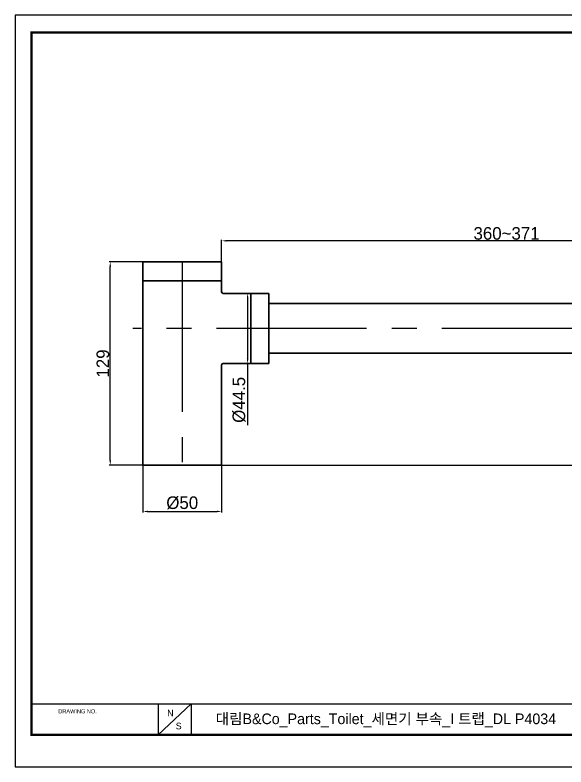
# Model space of a CAD drawing. Extents: x 0 to 651, y 0 to 477.
# Drawn here: x 0 to 349.5, y 0 to 477 of the extents above; entities that cross this region are included whole.
import ezdxf

# ---------------------------------------------------------------- set-up
doc = ezdxf.new("R2010")
doc.units = 0
doc.header["$LTSCALE"] = 10
doc.header["$MEASUREMENT"] = 0
doc.header["$PDMODE"] = 3
doc.header["$PDSIZE"] = -10
doc.linetypes.add('CENTER2', pattern=[28.575, 19.05, -3.175, 3.175, -3.175])
doc.layers.get('0').update_dxf_attribs({"linetype": 'CONTINUOUS'})
doc.layers.get('DEFPOINTS').update_dxf_attribs({"linetype": 'CONTINUOUS'})
doc.layers.add('\\M+5CAB5\\M+5CFDF', color=3, linetype='CONTINUOUS', lineweight=30)
doc.styles.add('Daelim Dimension', font='')
doc.styles.get("Standard").update_dxf_attribs({"font": ''})
doc.styles.get('Daelim Dimension').set_extended_font_data('나눔고딕')
doc.styles.get('Standard').set_extended_font_data('GulimChe')
doc.dimstyles.new('0.5', dxfattribs={"dimtxt": 1.25, "dimasz": 0.8, "dimexe": 0.6, "dimexo": 0.25, "dimgap": 0.3, "dimtad": 1, "dimdec": 1, "dimdsep": 46, "dimtxsty": 'Standard', "dimcen": 2.5, "dimadec": 0, "dimazin": 0, "dimtfac": 1, "dimtdec": 1, "dimtmove": 0, "dimatfit": 3, "dimfxl": 0, "dimarcsym": 0})

# ---------------------------------------------------------------- blocks, each defined once
blk = doc.blocks.new('*D3')
at = {"layer": '\\M+5CAB5\\M+5CFDF', "color": 0, "lineweight": -2, "transparency": 16777216}
for p, q in [((81.08, 191.19), (81.08, 161.48)), ((131.08, 191.19), (131.08, 161.48)), ((84.08, 162.08), (128.08, 162.08))]:
    blk.add_line(p, q, dxfattribs=at)
at = {"layer": '\\M+5CAB5\\M+5CFDF', "color": 0, "transparency": 16777216}
for points in [[(84.08, 162.58), (84.08, 161.58), (81.08, 162.08)], [(128.08, 162.58), (128.08, 161.58), (131.08, 162.08)]]:
    blk.add_solid(points, dxfattribs=at)
at = {"layer": 'DEFPOINTS', "color": 0, "transparency": 16777216}
for p in [(81.08, 191.44), (131.08, 191.44), (131.08, 162.08)]:
    blk.add_point(p, dxfattribs=at)
at = {"layer": '\\M+5CAB5\\M+5CFDF', "color": 7, "lineweight": -2, "transparency": 16777216, "insert": (106.08, 167.49), "char_height": 8, "attachment_point": 5, "style": 'Daelim Dimension'}
blk.add_mtext('%%C50', dxfattribs=at)
blk = doc.blocks.new('*D0')
at = {"layer": '\\M+5CAB5\\M+5CFDF', "color": 0, "lineweight": -2, "transparency": 16777216}
for p, q in [((142.23, 300.44), (148.15, 300.44)), ((147.55, 297.44), (147.55, 258.94)), ((142.23, 255.94), (148.15, 255.94)), ((147.55, 255.94), (147.55, 216.79))]:
    blk.add_line(p, q, dxfattribs=at)
at = {"layer": '\\M+5CAB5\\M+5CFDF', "color": 0, "transparency": 16777216}
for points in [[(147.05, 297.44), (148.05, 297.44), (147.55, 300.44)], [(147.05, 258.94), (148.05, 258.94), (147.55, 255.94)]]:
    blk.add_solid(points, dxfattribs=at)
at = {"layer": 'DEFPOINTS', "color": 0, "transparency": 16777216}
for p in [(141.98, 300.44), (141.98, 255.94), (147.55, 255.94)]:
    blk.add_point(p, dxfattribs=at)
at = {"layer": '\\M+5CAB5\\M+5CFDF', "color": 7, "lineweight": -2, "transparency": 16777216, "insert": (142.14, 232.88), "char_height": 8, "attachment_point": 5, "rotation": 90, "style": 'Daelim Dimension'}
blk.add_mtext('%%C44.5', dxfattribs=at)
blk = doc.blocks.new('*D2')
at = {"layer": '\\M+5CAB5\\M+5CFDF', "color": 0, "lineweight": -2, "transparency": 16777216}
for p, q in [((131.08, 320.69), (131.08, 334.37)), ((502.08, 307.19), (502.08, 334.37)), ((499.08, 333.77), (134.08, 333.77))]:
    blk.add_line(p, q, dxfattribs=at)
at = {"layer": '\\M+5CAB5\\M+5CFDF', "color": 0, "transparency": 16777216}
for points in [[(134.08, 334.27), (134.08, 333.27), (131.08, 333.77)], [(499.08, 334.27), (499.08, 333.27), (502.08, 333.77)]]:
    blk.add_solid(points, dxfattribs=at)
at = {"layer": 'DEFPOINTS', "color": 0, "transparency": 16777216}
for p in [(131.08, 333.77), (131.08, 320.44), (502.08, 306.94)]:
    blk.add_point(p, dxfattribs=at)
at = {"layer": '\\M+5CAB5\\M+5CFDF', "color": 7, "lineweight": -2, "transparency": 16777216, "insert": (311.83, 338.43), "char_height": 8, "attachment_point": 5, "style": 'Daelim Dimension'}
blk.add_mtext('360~371', dxfattribs=at)
blk = doc.blocks.new('*D4')
at = {"layer": '\\M+5CAB5\\M+5CFDF', "color": 0, "lineweight": -2, "transparency": 16777216}
for p, q in [((80.83, 320.44), (59.82, 320.44)), ((60.42, 194.44), (60.42, 317.44)), ((80.83, 191.44), (59.82, 191.44))]:
    blk.add_line(p, q, dxfattribs=at)
at = {"layer": '\\M+5CAB5\\M+5CFDF', "color": 0, "transparency": 16777216}
for points in [[(59.92, 317.44), (60.92, 317.44), (60.42, 320.44)], [(59.92, 194.44), (60.92, 194.44), (60.42, 191.44)]]:
    blk.add_solid(points, dxfattribs=at)
at = {"layer": 'DEFPOINTS', "color": 0, "transparency": 16777216}
for p in [(60.42, 320.44), (81.08, 320.44), (81.08, 191.44)]:
    blk.add_point(p, dxfattribs=at)
at = {"layer": '\\M+5CAB5\\M+5CFDF', "color": 7, "lineweight": -2, "transparency": 16777216, "insert": (55.76, 255.94), "char_height": 8, "attachment_point": 5, "rotation": 90, "style": 'Daelim Dimension'}
blk.add_mtext('129', dxfattribs=at)
blk = doc.blocks.new('*D5')
at = {"layer": '\\M+5CAB5\\M+5CFDF', "color": 0, "lineweight": -2, "transparency": 16777216}
for p, q in [((502.33, 278.19), (515.96, 278.19)), ((515.36, 194.44), (515.36, 275.19)), ((131.33, 191.44), (515.96, 191.44))]:
    blk.add_line(p, q, dxfattribs=at)
at = {"layer": '\\M+5CAB5\\M+5CFDF', "color": 0, "transparency": 16777216}
for points in [[(514.86, 275.19), (515.86, 275.19), (515.36, 278.19)], [(514.86, 194.44), (515.86, 194.44), (515.36, 191.44)]]:
    blk.add_solid(points, dxfattribs=at)
at = {"layer": 'DEFPOINTS', "color": 0, "transparency": 16777216}
for p in [(502.08, 278.19), (515.36, 278.19), (131.08, 191.44)]:
    blk.add_point(p, dxfattribs=at)
at = {"layer": '\\M+5CAB5\\M+5CFDF', "color": 7, "lineweight": -2, "transparency": 16777216, "insert": (510.5, 220.28), "char_height": 8, "attachment_point": 5, "rotation": 90, "style": 'Daelim Dimension'}
blk.add_mtext('86.8', dxfattribs=at)

msp = doc.modelspace()

# ---------------------------------------------------------------- linework, layer by layer
at = {"color": 1, "linetype": 'CENTER2', "ltscale": 0.5}
for p, q in [((106.08, 320.44), (106.08, 185.79)), ((508.83, 278.19), (74.65, 278.19))]:
    msp.add_line(p, q, dxfattribs=at)
at = {"color": 5}
msp.add_line((10.47, 39.97), (534.66, 39.97), dxfattribs=at)
at = {"color": 5, "ltscale": 40}
for p, q in [((90.82, 39.97), (90.82, 20.35)), ((90.82, 39.97), (90.82, 20.35)), ((111.81, 39.97), (90.82, 20.35)), ((111.81, 39.97), (90.82, 20.35)), ((111.81, 39.97), (111.81, 20.35)), ((111.81, 39.97), (111.81, 20.35))]:
    msp.add_line(p, q, dxfattribs=at)
at = {"ltscale": 0.5}
msp.add_line((10.47, 20.42), (10.47, 20.42), dxfattribs=at)
msp.add_lwpolyline([(0, 0), (651, 0), (651, 477), (0, 477)], close=True, dxfattribs=at)
at = {"color": 5, "linetype": 'ByBlock', "lineweight": 200, "const_width": 1.5}
msp.add_lwpolyline([(10.47, 20.42), (640.47, 20.42), (640.47, 465.92), (10.47, 465.92)], close=True, dxfattribs=at)
at = {"layer": '\\M+5CAB5\\M+5CFDF', "color": 7}
for p, q in [((81.08, 320.44), (81.08, 191.44)), ((81.08, 320.44), (131.08, 320.44)), ((131.08, 301.44), (131.08, 320.44)), ((81.08, 308.44), (131.08, 308.44)), ((132.08, 300.44), (161.08, 300.44)), ((149.58, 300.44), (149.58, 255.94)), ((161.08, 255.94), (161.08, 300.44)), ((493.08, 293.94), (161.08, 293.94)), ((493.08, 262.44), (161.08, 262.44)), ((131.08, 191.44), (131.08, 254.94)), ((132.08, 255.94), (161.08, 255.94)), ((81.08, 191.44), (131.08, 191.44))]:
    msp.add_line(p, q, dxfattribs=at)
for centre, start, end in [((132.08, 301.44), 180, 270), ((132.08, 254.94), 90, 180)]:
    msp.add_arc(centre, 1, start, end, dxfattribs=at)

# ---------------------------------------------------------------- texts
at = {"color": 5, "ltscale": 40, "style": 'Daelim Dimension'}
msp.add_text('DRAWING NO.', height=2.569, dxfattribs=at).set_placement((27.44, 34.03))
at = {"char_height": 4.2, "width": 5.8673, "attachment_point": 1, "style": 'Daelim Dimension'}
for s, insert in [('N', (96.53, 36.29)), ('S', (101.94, 28.11))]:
    msp.add_mtext(s, dxfattribs=dict(at, insert=insert))
at = {"color": 2, "insert": (127.34, 33.92), "char_height": 6.7566, "width": 323.1285, "attachment_point": 1, "style": 'Daelim Dimension'}
msp.add_mtext('대림B&Co_Parts_Toilet_세면기 부속_I 트랩_DL P4034', dxfattribs=at)

# ---------------------------------------------------------------- dimensions: what is measured, and where the dimension line sits
at = {"layer": '\\M+5CAB5\\M+5CFDF', "color": 5, "lineweight": -2}
for base, p1, p2, angle, text, picture, middle in [((131.08, 333.77), (502.08, 306.94), (131.08, 320.44), 180, '360~<>', '*D2', (311.83, 333.77)), ((147.55, 255.94), (141.98, 300.44), (141.98, 255.94), 90, '%%C<>', '*D0', (147.55, 232.88))]:
    dim = msp.add_linear_dim(base=base, p1=p1, p2=p2, angle=angle, text=text, dimstyle='0.5', override={"dimtxt": 8, "dimasz": 3, "dimtxsty": 'Daelim Dimension', "dimclrt": 7}, dxfattribs=at)
    dim.commit()
    dim.dimension.update_dxf_attribs({"geometry": picture, "text_midpoint": middle, "dimtype": 128})
dim = msp.add_linear_dim(base=(60.42, 320.44), p1=(81.08, 191.44), p2=(81.08, 320.44), angle=270, dimstyle='0.5', override={"dimtxt": 8, "dimasz": 3, "dimtxsty": 'Daelim Dimension', "dimclrt": 7}, dxfattribs=at)
dim.commit()
dim.dimension.update_dxf_attribs({"geometry": '*D4', "text_midpoint": (55.76, 255.94)})
dim = msp.add_linear_dim(base=(515.35753441, 278.18709564), p1=(131.07517624, 191.43709564), p2=(502.07517624, 278.18709564), angle=270, dimstyle='0.5', override={"dimtxt": 8, "dimasz": 3, "dimtxsty": 'Daelim Dimension', "dimclrt": 7}, dxfattribs=at)
dim.commit()
dim.dimension.update_dxf_attribs({"geometry": '*D5', "text_midpoint": (515.35753441, 220.28105164), "dimtype": 128})
dim = msp.add_linear_dim(base=(131.08, 162.08), p1=(81.08, 191.44), p2=(131.08, 191.44), text='%%C<>', dimstyle='0.5', override={"dimtxt": 8, "dimasz": 3, "dimtxsty": 'Daelim Dimension', "dimclrt": 7}, dxfattribs=at)
dim.commit()
dim.dimension.update_dxf_attribs({"geometry": '*D3', "text_midpoint": (106.08, 167.49)})

doc.saveas('drawing.dxf')
